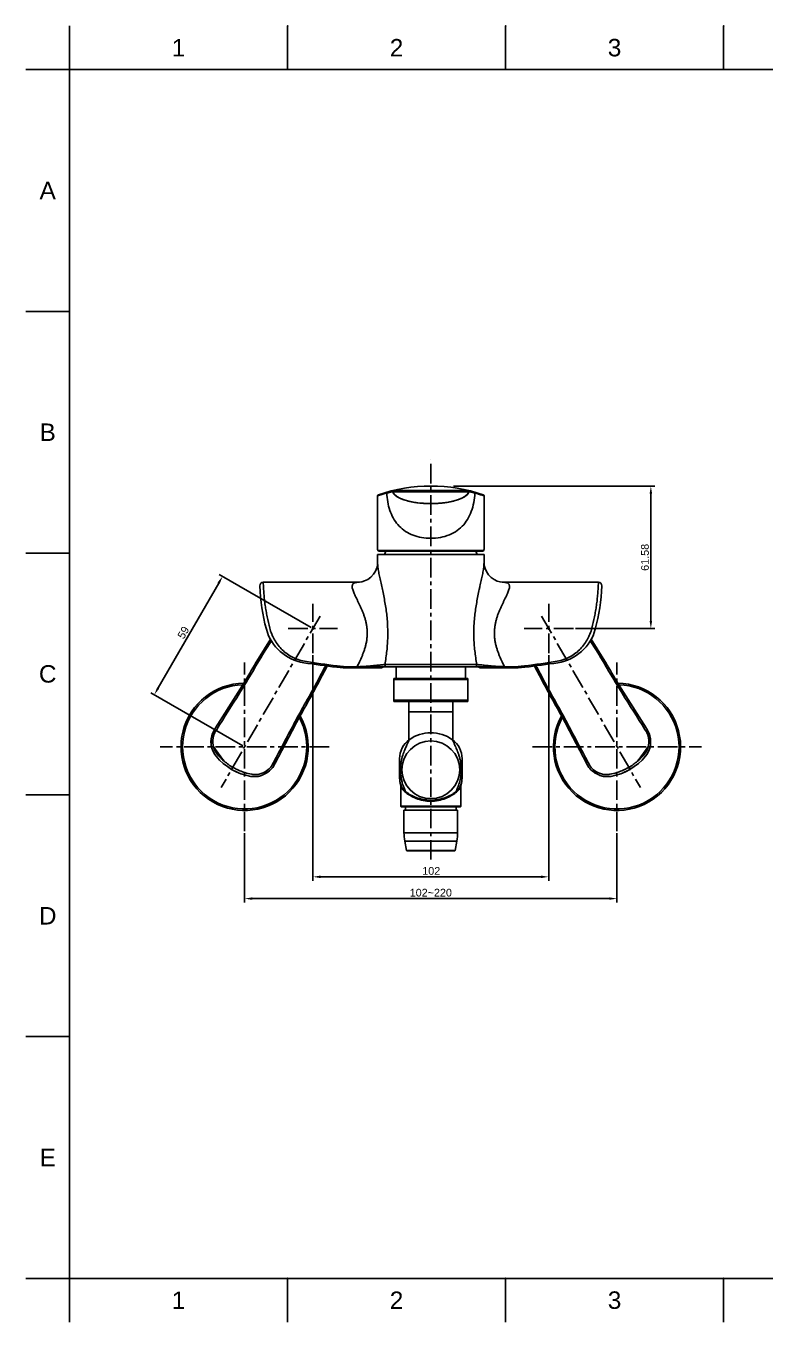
# Model space of a CAD drawing. Header units: millimetres. Extents: x 601 to 1195, y -13 to 407.
# Drawn here: x 601.1 to 840.8, y -13.3 to 406.7 of the extents above; entities that cross this region are included whole.
import ezdxf

# ---------------------------------------------------------------- set-up
doc = ezdxf.new("R2010")
doc.units = ezdxf.units.MM
doc.header["$LTSCALE"] = 0.1
doc.linetypes.add('CENTERX2', pattern=[101.6, 63.5, -12.7, 12.7, -12.7])
for name, color, linetype in [('02___PRT_ALL_AXES', 7, 'Continuous'), ('CENTER', 1, 'CENTERX2'), ('DIM', 3, 'Continuous')]:
    doc.layers.add(name, color=color, linetype=linetype)
doc.styles.get("Standard").update_dxf_attribs({"font": 'arial.ttf'})
doc.dimstyles.new('ISO-25', dxfattribs={"dimtxt": 2.5, "dimasz": 2.5, "dimexe": 1.25, "dimexo": 0.625, "dimtad": 1, "dimlfac": 1.333333, "dimtxsty": 'Standard', "dimcen": 2.5, "dimadec": 0, "dimazin": 0, "dimtfac": 1, "dimtmove": 0, "dimatfit": 3, "dimfxl": 0, "dimarcsym": 0})

# ---------------------------------------------------------------- blocks, each defined once
blk = doc.blocks.new('*D3')
at = {"layer": 'Defpoints', "color": 0}
for p in [(694.13, 211.44), (642.72, 190.04), (672.01, 173.13)]:
    blk.add_point(p, dxfattribs=at)
at = {"layer": 'DIM', "color": 0, "lineweight": -2}
for p, q in [((693.59, 211.75), (663.76, 228.98)), ((663.59, 226.19), (643.97, 192.2)), ((671.47, 173.44), (641.64, 190.66))]:
    blk.add_line(p, q, dxfattribs=at)
at = {"layer": 'DIM', "color": 0}
for points in [[(663.23, 226.4), (663.95, 225.98), (664.84, 228.35)], [(643.61, 192.41), (644.33, 192), (642.72, 190.04)]]:
    blk.add_solid(points, dxfattribs=at)
at = {"layer": 'DIM', "color": 0, "insert": (652.13, 210.15), "char_height": 2.5, "attachment_point": 5, "rotation": 59.9993}
blk.add_mtext('59', dxfattribs=at)
blk = doc.blocks.new('*D4')
at = {"layer": 'Defpoints', "color": 0}
for p in [(694.13, 203.45), (770.64, 203.45), (770.64, 131)]:
    blk.add_point(p, dxfattribs=at)
at = {"layer": 'DIM', "color": 0, "lineweight": -2}
for p, q in [((694.13, 202.82), (694.13, 129.75)), ((770.64, 202.82), (770.64, 129.75)), ((696.63, 131), (768.14, 131))]:
    blk.add_line(p, q, dxfattribs=at)
at = {"layer": 'DIM', "color": 0}
for points in [[(696.63, 131.42), (696.63, 130.59), (694.13, 131)], [(768.14, 131.42), (768.14, 130.59), (770.64, 131)]]:
    blk.add_solid(points, dxfattribs=at)
at = {"layer": 'DIM', "color": 0, "insert": (732.53, 132.9), "char_height": 2.5, "attachment_point": 5}
blk.add_mtext('102', dxfattribs=at)
blk = doc.blocks.new('*D22')
at = {"layer": 'Defpoints', "color": 0}
for p in [(672.01, 145.75), (792.76, 145.75), (792.76, 123.95)]:
    blk.add_point(p, dxfattribs=at)
at = {"layer": 'DIM', "color": 0, "lineweight": -2}
for p, q in [((672.01, 145.13), (672.01, 122.7)), ((792.76, 145.13), (792.76, 122.7)), ((674.51, 123.95), (790.26, 123.95))]:
    blk.add_line(p, q, dxfattribs=at)
at = {"layer": 'DIM', "color": 0}
for points in [[(674.51, 124.37), (674.51, 123.54), (672.01, 123.95)], [(790.26, 124.37), (790.26, 123.54), (792.76, 123.95)]]:
    blk.add_solid(points, dxfattribs=at)
at = {"layer": 'DIM', "color": 0, "insert": (732.39, 125.86), "char_height": 2.5, "attachment_point": 5}
blk.add_mtext('102~220', dxfattribs=at)
blk = doc.blocks.new('*D23')
at = {"layer": 'Defpoints', "color": 0}
for p in [(739.14, 257.63), (778.64, 211.44), (803.75, 211.44)]:
    blk.add_point(p, dxfattribs=at)
at = {"layer": 'DIM', "color": 0, "lineweight": -2}
for p, q in [((739.77, 257.63), (805, 257.63)), ((803.75, 255.13), (803.75, 213.94)), ((779.26, 211.44), (805, 211.44))]:
    blk.add_line(p, q, dxfattribs=at)
at = {"layer": 'DIM', "color": 0}
for points in [[(803.34, 255.13), (804.17, 255.13), (803.75, 257.63)], [(803.34, 213.94), (804.17, 213.94), (803.75, 211.44)]]:
    blk.add_solid(points, dxfattribs=at)
at = {"layer": 'DIM', "color": 0, "insert": (801.85, 234.53), "char_height": 2.5, "attachment_point": 5, "rotation": 90}
blk.add_mtext('61.58', dxfattribs=at)

msp = doc.modelspace()

# ---------------------------------------------------------------- linework, layer by layer
for p, q in [((615.2102, 392.5863), (615.2102, 406.7277)), ((685.9173, 392.5863), (685.9173, 406.7277)), ((756.6244, 392.5863), (756.6244, 406.7277)), ((827.3314, 392.5863), (827.3314, 406.7277)), ((615.2102, 392.5863), (601.0688, 392.5863)), ((1180.8668, 392.5863), (615.2102, 392.5863)), ((615.2102, 392.5863), (615.2102, 0.8691)), ((615.2102, 314.2429), (601.0688, 314.2429)), ((615.2102, 235.8994), (601.0688, 235.8994)), ((715.1393, 235.4477), (749.6393, 235.4477)), ((615.2102, 157.556), (601.0688, 157.556)), ((615.2102, 79.2126), (601.0688, 79.2126)), ((615.2102, 0.8691), (601.0688, 0.8691)), ((615.2102, 0.8691), (1180.8668, 0.8691)), ((615.2102, 0.8691), (615.2102, -13.2723)), ((685.9173, 0.8691), (685.9173, -13.2723)), ((756.6244, 0.8691), (756.6244, -13.2723)), ((827.3314, 0.8691), (827.3314, -13.2723))]:
    msp.add_line(p, q)
at = {"color": 7, "linetype": 'Continuous'}
for p, q in [((744.4361, 256.2283), (720.3425, 256.2283)), ((715.4718, 254.561), (715.1393, 254.4512)), ((715.1393, 237.0998), (715.1393, 254.4512)), ((744.7123, 255.7652), (720.0663, 255.7652)), ((749.6393, 254.4512), (749.0714, 254.6372)), ((749.6393, 254.4512), (749.6393, 237.0991)), ((715.1393, 235.4477), (715.1393, 232.6914)), ((715.3301, 236.6522), (715.6156, 236.5727)), ((715.4686, 236.7227), (749.31, 236.7227)), ((715.6158, 236.5727), (749.1628, 236.5727)), ((717.8051, 236.5727), (717.3938, 235.4599)), ((746.9735, 236.5727), (747.3848, 235.4599)), ((749.163, 236.5727), (749.4469, 236.6511)), ((749.4469, 236.6511), (749.5995, 236.8505)), ((749.6393, 235.4477), (749.6393, 232.6878)), ((676.9178, 225.2869), (676.9174, 225.3037)), ((678.0422, 226.4477), (708.8269, 226.4477)), ((786.7364, 226.4477), (755.9517, 226.4477)), ((787.8608, 225.2869), (787.8612, 225.3037)), ((678.4524, 204.915), (680.3805, 207.9625)), ((680.6847, 207.4445), (678.9188, 204.6457)), ((784.0939, 207.4445), (785.8598, 204.6457)), ((786.3262, 204.915), (784.3981, 207.9625)), ((687.4243, 199.8202), (687.3871, 199.7558)), ((695.8562, 194.8676), (697.9951, 198.9334)), ((698.7965, 199.3139), (696.3225, 194.5976)), ((698.2853, 199.3787), (698.214, 199.2702)), ((708.4818, 199.0819), (706.1481, 199.0819)), ((706.15, 199.0819), (708.4837, 199.0819)), ((706.15, 198.6977), (716.1394, 198.6977)), ((710.8799, 199.0727), (753.8987, 199.0727)), ((717.4834, 199.8227), (747.2952, 199.8227)), ((721.1393, 195.3227), (721.1393, 199.0727)), ((743.6393, 195.3227), (743.6393, 199.0727)), ((748.6392, 198.6977), (758.6286, 198.6977)), ((758.6286, 199.0819), (756.2949, 199.0819)), ((758.6286, 199.0819), (756.2949, 199.0819)), ((756.2968, 199.0819), (758.6305, 199.0819)), ((765.9821, 199.3139), (768.4561, 194.5976)), ((766.4933, 199.3787), (766.5646, 199.2702)), ((768.9224, 194.8676), (766.7835, 198.9334)), ((777.3543, 199.8202), (777.3915, 199.7558)), ((720.3893, 195.3227), (720.3893, 187.8227)), ((744.3893, 195.3227), (720.3893, 195.3227)), ((744.3893, 194.9477), (720.3893, 194.9477)), ((744.3893, 187.8227), (744.3893, 195.3227)), ((662.5727, 179.2479), (669.8865, 190.8079)), ((802.2059, 179.2479), (794.8921, 190.8079)), ((744.3893, 188.1977), (720.3893, 188.1977)), ((744.3893, 187.8227), (720.3893, 187.8227)), ((725.2643, 187.8227), (725.2643, 175.3399)), ((739.5143, 187.8227), (739.5143, 175.3399)), ((739.5143, 184.4477), (725.2643, 184.4477)), ((661.6832, 177.6801), (661.6841, 177.6824)), ((661.6841, 177.6824), (662.0907, 178.4708)), ((662.4909, 177.974), (662.9671, 178.749)), ((681.9317, 167.8185), (687.442, 178.3221)), ((687.442, 178.3221), (688.3905, 180.1303)), ((777.3366, 178.3221), (776.3881, 180.1303)), ((782.8469, 167.8185), (777.3366, 178.3221)), ((802.2877, 177.974), (801.8115, 178.749)), ((803.0945, 177.6824), (802.6879, 178.4708)), ((803.0954, 177.6801), (803.0945, 177.6824)), ((725.3893, 175.4444), (725.3833, 175.4309)), ((661.5527, 172.1026), (661.5515, 172.1101)), ((661.5529, 172.1023), (661.5527, 172.1026)), ((661.7761, 171.5634), (661.7758, 171.5642)), ((662.7209, 170.0694), (662.7221, 170.0678)), ((680.9715, 167.3042), (681.4046, 168.1041)), ((722.2643, 163.0727), (722.2643, 169.3527)), ((742.5143, 163.0727), (742.5143, 169.3528)), ((783.8071, 167.3042), (783.374, 168.1041)), ((802.0577, 170.0694), (802.0565, 170.0678)), ((803.0025, 171.5634), (803.0028, 171.5642)), ((803.2257, 172.1023), (803.2259, 172.1026)), ((803.2259, 172.1026), (803.2271, 172.1101)), ((669.6328, 164.8846), (667.7912, 165.8202)), ((667.7936, 165.819), (668.1804, 166.489)), ((669.9925, 164.7505), (669.6328, 164.8846)), ((681.1218, 166.4589), (681.1201, 166.4567)), ((681.6019, 167.206), (681.1218, 166.4589)), ((783.1767, 167.206), (783.6568, 166.4589)), ((783.6568, 166.4589), (783.6585, 166.4567)), ((794.7861, 164.7505), (795.1458, 164.8846)), ((795.1458, 164.8846), (796.9874, 165.8202)), ((796.985, 165.819), (796.5982, 166.489)), ((674.0088, 163.5514), (674.0108, 163.5511)), ((675.778, 163.48), (675.7772, 163.4799)), ((676.3619, 163.5571), (676.3616, 163.557)), ((676.3674, 163.5595), (676.3619, 163.5571)), ((742.1393, 160.6715), (742.1425, 160.7202)), ((742.1425, 160.7202), (742.1571, 160.7858)), ((788.4112, 163.5595), (788.4167, 163.5571)), ((788.4167, 163.5571), (788.417, 163.557)), ((789.0006, 163.48), (789.0014, 163.4799)), ((790.7698, 163.5514), (790.7678, 163.5511)), ((742.1393, 153.8477), (722.6393, 153.8477)), ((741.9891, 153.6977), (722.7895, 153.6977)), ((723.6893, 152.5727), (723.6893, 145.3113)), ((724.1393, 153.6977), (724.1393, 152.5727)), ((740.6393, 153.6977), (740.6393, 152.5727)), ((741.0893, 152.5727), (741.0893, 145.3113)), ((741.0893, 145.3113), (723.6893, 145.3113)), ((740.8434, 142.6064), (723.9352, 142.6064)), ((723.9352, 142.6064), (724.4918, 139.5706)), ((740.2868, 139.5706), (724.4918, 139.5706)), ((740.1393, 139.4477), (724.6393, 139.4477)), ((740.8434, 142.6064), (740.2868, 139.5706))]:
    msp.add_line(p, q, dxfattribs=at)
for points in [[(715.1393, 237.0991), (715.1779, 236.8538), (715.3301, 236.6522)], [(715.1395, 232.701), (715.1376, 232.5801), (715.0775, 231.9655), (714.8644, 231.082), (714.4335, 230.0579), (713.7814, 229.0446), (712.9329, 228.1336), (711.9519, 227.3998), (710.9297, 226.883), (709.9832, 226.5857), (709.2386, 226.4667), (708.8323, 226.4477)], [(755.9438, 226.4477), (755.5508, 226.4657), (754.8291, 226.5781), (753.914, 226.8572), (752.9198, 227.3434), (751.9551, 228.0376), (751.1035, 228.9109), (750.4296, 229.9017), (749.9652, 230.9305), (749.7191, 231.8589), (749.6426, 232.5364), (749.6393, 232.6931)], [(676.9244, 225.068), (676.919, 225.2418), (676.9179, 225.2847)], [(787.8542, 225.068), (787.8596, 225.2418), (787.8607, 225.2847)], [(661.1708, 173.6639), (661.0972, 174.9612), (661.2301, 176.1991), (661.5351, 177.3042), (661.6832, 177.6801)], [(662.0905, 178.4704), (662.2491, 178.7295), (662.4561, 179.0625), (662.5728, 179.2479)], [(802.6881, 178.4704), (802.5295, 178.7295), (802.3225, 179.0625), (802.2058, 179.2479)], [(803.6078, 173.6639), (803.6814, 174.9612), (803.5485, 176.1991), (803.2435, 177.3042), (803.0954, 177.6801)], [(661.5527, 172.1026), (661.4024, 172.558), (661.2565, 173.1453), (661.1708, 173.6639)], [(803.2259, 172.1026), (803.3762, 172.558), (803.5221, 173.1453), (803.6078, 173.6639)], [(661.7758, 171.5642), (661.688, 171.7616), (661.5529, 172.1023)], [(662.7209, 170.0694), (662.3264, 170.5904), (661.8804, 171.348), (661.7761, 171.5634)], [(802.0577, 170.0694), (802.4522, 170.5904), (802.8982, 171.348), (803.0025, 171.5634)], [(803.0028, 171.5642), (803.0906, 171.7616), (803.2257, 172.1023)], [(677.8986, 164.0057), (677.4254, 163.8271), (676.828, 163.6541), (676.3619, 163.557)], [(681.1201, 166.4567), (680.8699, 166.1421), (680.0448, 165.3075), (679.0004, 164.5553), (677.8985, 164.0057)], [(681.9317, 167.8185), (681.7467, 167.4726), (681.6017, 167.2056)], [(782.8469, 167.8185), (783.0319, 167.4726), (783.1769, 167.2056)], [(783.6585, 166.4567), (783.9087, 166.1421), (784.7338, 165.3075), (785.7782, 164.5553), (786.8801, 164.0057)], [(786.88, 164.0057), (787.3532, 163.8271), (787.9506, 163.6541), (788.4167, 163.557)], [(675.7772, 163.4799), (675.5376, 163.4624), (674.6589, 163.47), (674.0108, 163.5511)], [(676.3616, 163.557), (675.9954, 163.503), (675.778, 163.48)], [(722.6214, 160.7858), (722.6362, 160.7199), (722.6393, 160.6715)], [(788.417, 163.557), (788.7832, 163.503), (789.0006, 163.48)], [(789.0014, 163.4799), (789.241, 163.4624), (790.1197, 163.47), (790.7678, 163.5511)]]:
    msp.add_lwpolyline(points, dxfattribs=at)
for centre, radius, start, end in [((732.3893, 204.9831), 52.6422, 71.163992, 108.835982), ((720.4283, 255.8633), 0.375, 103.229001, 195.163873), ((744.3503, 255.8633), 0.375, 344.835977, 76.770975), ((715.5143, 254.4512), 0.375, 108.835982, 180), ((732.3289, 202.9391), 54.3045, 105.184193, 108.084485), ((731.0431, 209.14), 47.9849, 105.3544, 105.641721), ((730.7315, 210.2755), 46.8073, 105.060693, 105.354726), ((721.6215, 256.1894), 1.6116, 195.256875, 199.018887), ((733.8142, 209.4275), 47.6868, 74.356211, 74.777654), ((732.4468, 202.9302), 54.3138, 72.176593, 74.81537), ((749.2643, 254.4512), 0.375, 0, 71.163992), ((732.3897, 288.0843), 36.1353, 268.393327, 268.600455), ((732.3898, 288.0821), 36.1331, 268.600162, 269.992079), ((732.3893, 287.9675), 36.0185, 269.992896, 270.247015), ((732.3886, 288.0843), 36.1353, 270.247345, 271.056408), ((732.3882, 288.1134), 36.1644, 271.056242, 271.357812), ((736.8874, 227.1977), 60, 181.82504, 195.45657), ((727.8912, 227.1977), 60, 344.54343, 358.17496), ((693.5149, 215.2048), 15, 195.456564, 261.152903), ((771.2637, 215.2048), 15, 278.847097, 344.543436), ((867.9555, 85.0208), 224.2455, 147.679421, 149.787969), ((879.1705, 78.3819), 236.7336, 147.767596, 149.764702), ((585.6081, 78.3819), 236.7336, 30.235298, 32.232404), ((596.8231, 85.0208), 224.2455, 30.212031, 32.320579), ((474.9087, 314.0263), 230.6493, 327.708695, 329.758693), ((468.3775, 317.7011), 238.6869, 327.801068, 329.780718), ((732.3874, 464.9477), 267.75, 261.152903, 263.456359), ((732.527, 447.1427), 249.6793, 260.51465, 262.977826), ((738.8759, 172.6312), 48.6111, 146.8566, 147.24323), ((726.2804, 180.7981), 33.5998, 146.648823, 146.774309), ((706.1481, 236.1977), 37.5, 263.456359, 270), ((706.15, 236.1977), 37.5, 263.456359, 270), ((706.1486, 232.9892), 33.9073, 262.97693, 269.999119), ((758.6144, 233.2114), 34.1295, 270.023768, 277.000183), ((758.6286, 236.1977), 37.5, 270, 276.543641), ((758.6286, 236.1977), 37.5, 270, 276.543641), ((758.63, 232.9892), 33.9073, 270.000881, 277.02307), ((758.6305, 236.1977), 37.5, 270, 276.543641), ((732.2516, 447.1427), 249.6793, 277.022174, 279.48535), ((732.3912, 464.9477), 267.75, 276.543641, 278.847097), ((738.4982, 180.7981), 33.5998, 33.225691, 33.351177), ((725.9027, 172.6312), 48.6111, 32.75677, 33.1434), ((996.4011, 317.7011), 238.6869, 210.219282, 212.198932), ((989.8699, 314.0263), 230.6493, 210.241307, 212.291305), ((672.0124, 173.1261), 20.625, 90.855142, 29.144897), ((672.0124, 173.1261), 20.1294, 91.747467, 28.252598), ((486.3808, 305.1591), 236.7354, 330.2353, 332.232612), ((497.7394, 298.7652), 224.2455, 330.212032, 332.320578), ((967.0392, 298.7652), 224.2455, 207.679422, 209.787968), ((978.3978, 305.1591), 236.7354, 207.767388, 209.7647), ((792.7662, 173.1261), 20.625, 150.855103, 89.144858), ((792.7662, 173.1261), 20.1294, 151.747402, 88.252533), ((4050.7384, -1940.1534), 3995.8406, 147.776623, 147.9758276), ((-2585.9598, -1940.1534), 3995.8406, 32.0241724, 32.223377), ((899.0396, 69.0582), 238.692, 150.219278, 152.194075), ((892.5874, 72.8794), 230.6493, 150.241307, 152.291305), ((572.1912, 72.8794), 230.6493, 27.708695, 29.758693), ((565.739, 69.0582), 238.692, 27.805925, 29.780722), ((-2744.6858, 1987.9853), 3879.4411, 332.0235164, 332.2289941), ((4209.4644, 1987.9853), 3879.4411, 207.7710059, 207.9764836), ((668.5746, 174.8339), 6.888, 188.759511, 194.24098), ((729.7643, 169.3527), 7.5, 125.685322, 180), ((735.0143, 169.3527), 7.5, 0, 54.314666), ((796.204, 174.8339), 6.888, 345.75902, 351.240489), ((667.9741, 174.4299), 6.8287, 199.858708, 204.812752), ((677.3561, 182.3817), 19.125, 220.079287, 259.920266), ((787.4225, 182.3817), 19.125, 280.079734, 319.920713), ((796.8045, 174.4299), 6.8287, 335.187248, 340.141292), ((675.1605, 170.2819), 6.8299, 275.187511, 280.178357), ((729.7643, 163.0727), 7.5, 180, 205.804453), ((729.3868, 163.0739), 7.1225, 180.009516, 198.677437), ((729.4547, 163.0957), 7.1938, 198.669084, 207.029899), ((730.2915, 163.0235), 8.0051, 203.799132, 204.965726), ((729.5002, 163.1185), 7.2447, 207.026397, 211.407909), ((735.2784, 163.1184), 7.2447, 328.592724, 332.973823), ((735.3238, 163.0958), 7.194, 332.970322, 341.327619), ((734.4727, 163.0298), 8.0208, 335.036831, 336.213589), ((735.0143, 163.0727), 7.5, 334.195513, 0), ((734.4325, 163.0471), 8.0647, 336.216295, 342.02609), ((735.3918, 163.0739), 7.1225, 341.319261, 359.990458), ((789.6181, 170.2819), 6.8299, 259.821643, 264.812489), ((722.7893, 153.8477), 0.15, 180, 270), ((741.9893, 153.8477), 0.15, 270, 0), ((738.6893, 145.3113), 15, 180, 190.388858), ((726.0893, 145.3113), 15, 349.611142, 0), ((724.6393, 139.5977), 0.15, 190.388858, 270), ((740.1393, 139.5977), 0.15, 270, 349.611142)]:
    msp.add_arc(centre, radius, start, end, dxfattribs=at)
msp.add_ellipse((732.3893, 256.1501), major_axis=(12.375, 0), ratio=0.33947594, start_param=3.23333813, end_param=6.19143831, dxfattribs=at)
for points, knots in [([(718.1053, 255.3478), (718.0985, 255.4262), (718.1228, 255.5832), (718.2487, 255.6906), (718.3156, 255.7091)], [0, 0, 0, 0, 0.53131522, 1, 1, 1, 1]), ([(718.1053, 255.3478), (718.1779, 253.4511), (718.8027, 249.785), (720.9937, 245.6711), (723.6145, 243.2325), (726.0019, 241.8735), (728.7035, 241.0102), (730.6143, 240.7625), (731.5866, 240.7177)], [0, 0, 0, 0, 0.25780267, 0.49778588, 0.6170622, 0.73980672, 0.8677935, 1, 1, 1, 1]), ([(720.0663, 255.7652), (720.0627, 255.7784), (720.0449, 255.8104), (719.9711, 255.8144), (719.869, 255.7968), (719.7109, 255.764), (719.5011, 255.7145), (719.1132, 255.6191), (718.797, 255.5364), (718.569, 255.4751)], [0, 0, 0, 0, 0.02643831, 0.06259458, 0.12915246, 0.23160895, 0.37052167, 0.5454604, 1, 1, 1, 1]), ([(720.0667, 255.7653), (720.181, 255.3456), (720.8729, 254.3917), (723.411, 253.1022), (727.529, 252.1681), (730.7666, 251.9492), (732.3848, 251.949)], [0, 0, 0, 0, 0.20353502, 0.46910517, 0.73467533, 1, 1, 1, 1]), ([(731.5866, 240.7177), (732.6324, 240.6695), (734.7135, 240.7592), (737.703, 241.4476), (740.3987, 242.6993), (742.6483, 244.5098), (744.3756, 246.7845), (745.6145, 249.4042), (746.4059, 252.2909), (746.6336, 254.3143), (746.6733, 255.3478)], [0, 0, 0, 0, 0.13238616, 0.26172797, 0.38562837, 0.50494718, 0.62310786, 0.74369276, 0.86921754, 1, 1, 1, 1]), ([(732.5445, 251.9494), (734.1123, 251.9561), (737.2922, 252.1777), (741.3675, 253.1022), (743.9056, 254.3917), (744.5975, 255.3456), (744.7119, 255.7653)], [0, 0, 0, 0, 0.25922037, 0.52699712, 0.79477387, 1, 1, 1, 1]), ([(733.2451, 251.9592), (734.5761, 251.9907), (737.4903, 252.2227), (741.3675, 253.1022), (743.9041, 254.3909), (744.5963, 255.3439), (744.7111, 255.7626)], [0, 0, 0, 0, 0.229545, 0.50821285, 0.7868807, 1, 1, 1, 1]), ([(746.3351, 255.4411), (746.0887, 255.5082), (745.7466, 255.5985), (745.3265, 255.7027), (745.0987, 255.7569), (744.9265, 255.7938), (744.8159, 255.8132), (744.7359, 255.8126), (744.716, 255.7789), (744.7122, 255.7652)], [0, 0, 0, 0, 0.45387611, 0.62902588, 0.76839891, 0.87147653, 0.93861948, 0.97465252, 1, 1, 1, 1]), ([(746.6733, 255.3478), (746.6801, 255.4262), (746.6558, 255.5832), (746.5299, 255.6906), (746.463, 255.7091)], [0, 0, 0, 0, 0.53131477, 1, 1, 1, 1]), ([(715.1393, 237.0998), (715.1393, 237.0015), (715.1686, 236.7853), (715.3803, 236.7227), (715.4686, 236.7227)], [0, 0, 0, 0, 0.52679154, 1, 1, 1, 1]), ([(749.31, 236.7227), (749.31, 236.6845), (749.2793, 236.6054), (749.2005, 236.5727), (749.1628, 236.5727)], [0, 0, 0, 0, 0.50340832, 1, 1, 1, 1]), ([(749.31, 236.7227), (749.3249, 236.7227), (749.379, 236.7247), (749.4333, 236.736), (749.4693, 236.7519)], [0, 0, 0, 0, 0.27521718, 1, 1, 1, 1]), ([(749.4693, 236.7519), (749.5188, 236.7736), (749.5781, 236.8286), (749.6069, 236.8969), (749.6133, 236.9157)], [0, 0, 0, 0, 0.73117206, 1, 1, 1, 1]), ([(749.6133, 236.9157), (749.6178, 236.9289), (749.6345, 236.9889), (749.6393, 237.0516), (749.6393, 237.0998)], [0, 0, 0, 0, 0.22476936, 1, 1, 1, 1]), ([(715.1393, 232.6954), (715.1396, 232.2429), (715.2291, 231.2578), (715.4898, 229.6975), (715.8478, 227.9609), (716.2512, 226.0898), (716.6893, 224.1188), (717.2741, 221.3472), (717.9108, 217.743), (718.3988, 213.2891), (718.4914, 208.7526), (718.1864, 204.2448), (717.7336, 201.283), (717.4834, 199.8227)], [0, 0, 0, 0, 0.04087678, 0.08907515, 0.14288913, 0.20100991, 0.26197916, 0.32526746, 0.45687553, 0.59242328, 0.72956525, 0.86617427, 1, 1, 1, 1]), ([(749.6393, 232.6936), (749.6389, 232.2409), (749.5492, 231.2556), (749.2884, 229.6952), (748.9306, 227.9586), (748.5985, 226.4209), (748.3154, 225.1334), (748.0193, 223.7901), (747.5049, 221.3453), (746.8672, 217.7416), (746.3798, 213.288), (746.2871, 208.752), (746.5923, 204.2445), (747.0458, 201.283), (747.2952, 199.8227)], [0, 0, 0, 0, 0.04088938, 0.08909959, 0.14291294, 0.20102727, 0.23121247, 0.26199687, 0.32528793, 0.45688674, 0.5924316, 0.72957008, 0.86617274, 1, 1, 1, 1]), ([(676.9174, 225.3037), (676.9126, 225.5947), (677.1489, 226.2039), (677.7535, 226.4471), (678.0423, 226.4476)], [0, 0, 0, 0, 0.50188513, 1, 1, 1, 1]), ([(678.0422, 226.4476), (678.0456, 226.135), (678.075, 225.5103), (678.1378, 224.2615), (678.2501, 222.7023), (678.431, 220.8352), (678.6634, 218.9737), (678.9601, 217.1214), (679.4094, 214.6612), (679.8276, 212.8314), (680.1417, 211.6212)], [0, 0, 0, 0, 0.06250121, 0.12500317, 0.25000538, 0.37500728, 0.50000888, 0.62501165, 0.75001519, 1, 1, 1, 1]), ([(708.8269, 226.4477), (708.6339, 226.4477), (708.277, 226.4331), (707.7871, 226.3406), (707.3883, 226.1698), (707.0906, 225.9042), (706.9153, 225.5441), (706.8731, 225.111), (706.9145, 224.6131), (707.0657, 224.053), (707.2875, 223.4333), (707.5634, 222.7545), (707.8862, 222.023), (708.2601, 221.2492), (708.6684, 220.4345), (709.0857, 219.5742), (709.5112, 218.6751), (709.93, 217.7352), (710.3411, 216.7592), (710.7284, 215.7448), (711.0606, 214.6869), (711.2973, 213.7805), (711.4607, 213.0401), (711.5633, 212.4749), (711.6466, 211.9037), (711.7318, 211.1346), (711.7727, 210.1645), (711.7361, 209.0015), (711.6448, 207.8452), (711.4399, 206.7132), (711.1715, 205.6106), (710.8519, 204.5405), (710.4872, 203.5082), (709.9614, 202.204), (709.5257, 201.2585), (709.2356, 200.6393)], [0, 0, 0, 0, 0.0203184, 0.037521, 0.05225033, 0.06545047, 0.07863196, 0.09338551, 0.11072581, 0.13103781, 0.15424547, 0.18003936, 0.20816919, 0.23843014, 0.27052469, 0.30413981, 0.33910861, 0.37526665, 0.41248656, 0.45062397, 0.48955567, 0.52918895, 0.54923004, 0.56939386, 0.58966147, 0.6100086, 0.65085728, 0.69176232, 0.73249705, 0.77286938, 0.81274093, 0.85196193, 0.89041715, 0.92799184, 1, 1, 1, 1]), ([(755.9517, 226.4477), (756.1447, 226.4477), (756.5016, 226.4329), (756.9916, 226.3411), (757.333, 226.1931), (757.5465, 226.0324), (757.7151, 225.8449), (757.8363, 225.6126), (757.8782, 225.3491), (757.8912, 225.1302), (757.8866, 224.8923), (757.8443, 224.5365), (757.713, 224.0532), (757.4918, 223.4333), (757.2148, 222.7551), (756.8926, 222.0234), (756.5191, 221.2495), (756.1099, 220.4352), (755.6934, 219.5746), (755.2681, 218.6755), (754.8482, 217.7362), (754.4381, 216.7598), (754.0502, 215.7457), (753.7192, 214.6875), (753.4309, 213.5968), (753.2438, 212.664), (753.1321, 211.9047), (753.0664, 211.3288), (753.028, 210.7486), (753.019, 210.1662), (753.029, 209.5834), (753.0565, 208.8087), (753.1334, 207.8463), (753.3374, 206.7145), (753.608, 205.6124), (753.9264, 204.5421), (754.2905, 203.5096), (754.8167, 202.2056), (755.2521, 201.26), (755.5424, 200.6409)], [0, 0, 0, 0, 0.02031624, 0.03751984, 0.05224222, 0.05899523, 0.06549892, 0.07870907, 0.08579397, 0.0934669, 0.1017895, 0.11081473, 0.131124, 0.15432695, 0.18012284, 0.20824658, 0.23850279, 0.27059624, 0.30420539, 0.33916982, 0.37532637, 0.4125409, 0.4506747, 0.48960162, 0.529231, 0.56942845, 0.58969269, 0.61004239, 0.63044518, 0.65089116, 0.67136074, 0.69180928, 0.7325226, 0.77288935, 0.81275685, 0.85197287, 0.89042426, 0.92799619, 1, 1, 1, 1]), ([(786.7364, 226.4476), (786.733, 226.135), (786.7036, 225.5103), (786.6408, 224.2615), (786.5285, 222.7023), (786.3476, 220.8352), (786.1152, 218.9737), (785.8185, 217.1214), (785.3692, 214.6612), (784.951, 212.8314), (784.6369, 211.6212)], [0, 0, 0, 0, 0.06250121, 0.12500317, 0.25000538, 0.37500728, 0.50000888, 0.62501165, 0.75001519, 1, 1, 1, 1]), ([(787.8612, 225.3037), (787.866, 225.5947), (787.6297, 226.2039), (787.0251, 226.4471), (786.7363, 226.4476)], [0, 0, 0, 0, 0.50188513, 1, 1, 1, 1]), ([(691.3809, 200.8771), (690.7024, 200.9963), (689.3654, 201.3175), (687.4758, 202.1198), (685.7437, 203.1928), (684.1798, 204.4986), (682.8084, 206.0245), (681.8589, 207.4606), (681.2041, 208.6797), (680.6232, 209.9451), (680.315, 210.9474), (680.1417, 211.6212)], [0, 0, 0, 0, 0.12573449, 0.24988136, 0.37304421, 0.49631089, 0.62052078, 0.74614182, 0.80946479, 0.87301287, 1, 1, 1, 1]), ([(773.3977, 200.8771), (774.0762, 200.9963), (775.4132, 201.3175), (777.3028, 202.1198), (779.0349, 203.1928), (780.5988, 204.4986), (781.9702, 206.0245), (782.9197, 207.4606), (783.5745, 208.6797), (784.1554, 209.9451), (784.4636, 210.9474), (784.6369, 211.6212)], [0, 0, 0, 0, 0.12573449, 0.24988136, 0.37304421, 0.49631089, 0.62052078, 0.74614182, 0.80946479, 0.87301287, 1, 1, 1, 1]), ([(708.4818, 199.0819), (708.5467, 199.2078), (708.8104, 199.7282), (709.0608, 200.2552), (709.2459, 200.6562)], [0, 0, 0, 0, 0.24282206, 1, 1, 1, 1]), ([(709.2356, 200.6393), (709.1727, 200.5051), (708.9272, 199.9835), (708.6764, 199.4644), (708.4837, 199.0819)], [0, 0, 0, 0, 0.25711623, 1, 1, 1, 1]), ([(709.2356, 200.6393), (709.1727, 200.5051), (708.9272, 199.9835), (708.6764, 199.4644), (708.4837, 199.0819)], [0, 0, 0, 0, 0.25711623, 1, 1, 1, 1]), ([(710.8839, 199.2071), (710.689, 199.1944), (709.8894, 199.1448), (709.0892, 199.1044), (708.4837, 199.0818)], [0, 0, 0, 0, 0.24373803, 1, 1, 1, 1]), ([(710.6122, 198.6977), (710.6684, 198.6977), (710.7531, 198.7847), (710.8254, 198.92), (710.8624, 199.0178), (710.8799, 199.0727)], [0, 0, 0, 0, 0.35334943, 0.63736547, 1, 1, 1, 1]), ([(717.4835, 199.8227), (717.0591, 199.7732), (716.1148, 199.6714), (714.5748, 199.5173), (712.8006, 199.3469), (711.5444, 199.2502), (710.8839, 199.2071)], [0, 0, 0, 0, 0.19334036, 0.42983698, 0.70044751, 1, 1, 1, 1]), ([(716.9862, 199.0727), (716.8722, 198.953), (716.606, 198.7671), (716.2891, 198.6977), (716.1394, 198.6977)], [0, 0, 0, 0, 0.52475667, 1, 1, 1, 1]), ([(717.4834, 199.8227), (717.4834, 199.6872), (717.5251, 199.4186), (717.6507, 199.1766), (717.731, 199.0727)], [0, 0, 0, 0, 0.50786701, 1, 1, 1, 1]), ([(747.2952, 199.8227), (747.2952, 199.6872), (747.2535, 199.4186), (747.1279, 199.1766), (747.0476, 199.0727)], [0, 0, 0, 0, 0.50786708, 1, 1, 1, 1]), ([(747.2952, 199.8227), (747.4933, 199.7941), (747.9179, 199.7462), (748.5927, 199.6818), (749.3384, 199.6053), (750.453, 199.492), (751.9778, 199.3481), (753.2338, 199.2497), (753.8942, 199.2063)], [0, 0, 0, 0, 0.09059397, 0.19334224, 0.30684062, 0.42983856, 0.70045012, 1, 1, 1, 1]), ([(748.6392, 198.6977), (748.4895, 198.6977), (748.1726, 198.7671), (747.9064, 198.953), (747.7924, 199.0727)], [0, 0, 0, 0, 0.47524339, 1, 1, 1, 1]), ([(753.8942, 199.2063), (754.288, 199.1805), (755.088, 199.1351), (755.8886, 199.1007), (756.2949, 199.0818)], [0, 0, 0, 0, 0.4924924, 1, 1, 1, 1]), ([(753.8947, 199.2071), (754.0896, 199.1944), (754.8892, 199.1448), (755.6894, 199.1044), (756.2949, 199.0818)], [0, 0, 0, 0, 0.24373803, 1, 1, 1, 1]), ([(753.8987, 199.0727), (753.9162, 199.0178), (753.9532, 198.92), (754.0255, 198.7847), (754.1102, 198.6977), (754.1664, 198.6977)], [0, 0, 0, 0, 0.36263739, 0.64665487, 1, 1, 1, 1]), ([(754.1664, 198.6977), (754.1102, 198.6977), (754.0255, 198.7847), (753.9532, 198.92), (753.9162, 199.0178), (753.8987, 199.0727)], [0, 0, 0, 0, 0.35334943, 0.63736547, 1, 1, 1, 1]), ([(756.2968, 199.0819), (756.2319, 199.2078), (755.9682, 199.7282), (755.7178, 200.2552), (755.5327, 200.6562)], [0, 0, 0, 0, 0.24282206, 1, 1, 1, 1]), ([(755.5424, 200.6409), (755.6054, 200.5066), (755.8513, 199.9845), (756.1022, 199.4648), (756.2949, 199.0819)], [0, 0, 0, 0, 0.25712921, 1, 1, 1, 1]), ([(755.543, 200.6393), (755.6059, 200.5051), (755.8514, 199.9835), (756.1022, 199.4644), (756.2949, 199.0819)], [0, 0, 0, 0, 0.25711623, 1, 1, 1, 1]), ([(755.543, 200.6393), (755.6059, 200.5051), (755.8514, 199.9835), (756.1022, 199.4644), (756.2949, 199.0819)], [0, 0, 0, 0, 0.25711623, 1, 1, 1, 1]), ([(661.1806, 173.6718), (661.0962, 174.346), (661.0736, 175.7183), (661.4155, 177.0561), (661.6836, 177.6799)], [0, 0, 0, 0, 0.50018054, 1, 1, 1, 1]), ([(661.7669, 173.7849), (661.7086, 174.1426), (661.6571, 174.8692), (661.7397, 175.9558), (662.004, 177.0104), (662.3131, 177.6641), (662.4909, 177.974)], [0, 0, 0, 0, 0.25110097, 0.50220469, 0.75242807, 1, 1, 1, 1]), ([(687.9093, 180.4024), (687.972, 180.3585), (688.0626, 180.2988), (688.1806, 180.233), (688.2519, 180.1967), (688.3089, 180.1689), (688.3479, 180.1511), (688.3696, 180.1402), (688.3815, 180.1355), (688.3855, 180.1316), (688.3908, 180.1311), (688.3905, 180.1303)], [0, 0, 0, 0, 0.41456237, 0.5869817, 0.73221971, 0.84783442, 0.93191868, 0.96159979, 0.98288561, 0.99570828, 1, 1, 1, 1]), ([(776.8693, 180.4024), (776.8066, 180.3585), (776.716, 180.2988), (776.598, 180.233), (776.5267, 180.1967), (776.4697, 180.1689), (776.4307, 180.1511), (776.409, 180.1402), (776.397, 180.1355), (776.3931, 180.1316), (776.3878, 180.1311), (776.3881, 180.1303)], [0, 0, 0, 0, 0.41456237, 0.5869817, 0.73221971, 0.84783442, 0.93191868, 0.96159979, 0.98288561, 0.99570828, 1, 1, 1, 1]), ([(803.0117, 173.7849), (803.07, 174.1426), (803.1215, 174.8692), (803.0389, 175.9558), (802.7746, 177.0104), (802.4655, 177.6641), (802.2877, 177.974)], [0, 0, 0, 0, 0.25110097, 0.50220469, 0.75242807, 1, 1, 1, 1]), ([(803.598, 173.6718), (803.6824, 174.346), (803.705, 175.7183), (803.3631, 177.0561), (803.095, 177.6799)], [0, 0, 0, 0, 0.50018054, 1, 1, 1, 1]), ([(665.3661, 168.4661), (664.7544, 169.194), (663.6265, 170.7755), (662.5134, 172.3649), (661.8982, 173.1394)], [0, 0, 0, 0, 0.4901295, 1, 1, 1, 1]), ([(663.1586, 170.6719), (663.048, 170.8027), (662.6293, 171.3426), (662.3076, 171.9558), (662.1238, 172.4331)], [0, 0, 0, 0, 0.25086588, 1, 1, 1, 1]), ([(725.3833, 175.4309), (725.3059, 175.2554), (725.0086, 174.5916), (724.512, 173.5188), (723.8651, 172.0466), (723.214, 170.3256), (722.7624, 168.5741), (722.5454, 166.9738), (722.5072, 166.1262), (722.5071, 165.6977)], [0, 0, 0, 0, 0.0562249, 0.21311108, 0.34637697, 0.52733688, 0.75178631, 0.87445498, 1, 1, 1, 1]), ([(742.2715, 165.6977), (742.2714, 166.1465), (742.2299, 167.0337), (742.0458, 168.323), (741.7721, 169.5249), (741.4436, 170.6068), (741.1002, 171.5526), (740.7719, 172.3602), (740.4771, 173.0395), (740.2228, 173.6053), (740.0093, 174.0733), (739.8339, 174.4568), (739.6927, 174.7668), (739.5949, 174.9832), (739.5312, 175.1253), (739.4932, 175.2101), (739.4616, 175.2811), (739.436, 175.3388), (739.4163, 175.3834), (739.4033, 175.4123), (739.3961, 175.4293), (739.392, 175.4375), (739.3907, 175.4427), (739.3893, 175.4445)], [0, 0, 0, 0, 0.13129721, 0.25935495, 0.38051748, 0.49152919, 0.58991222, 0.67476, 0.74653859, 0.80653404, 0.85623419, 0.89699516, 0.92992532, 0.95587875, 0.96644348, 0.97548725, 0.98305799, 0.98919958, 0.99394303, 0.99731383, 0.99849057, 0.99932979, 1, 1, 1, 1]), ([(799.4125, 168.4661), (800.0242, 169.194), (801.1521, 170.7755), (802.2652, 172.3649), (802.8804, 173.1394)], [0, 0, 0, 0, 0.4901295, 1, 1, 1, 1]), ([(801.62, 170.6719), (801.7306, 170.8027), (802.1493, 171.3426), (802.471, 171.9558), (802.6548, 172.4331)], [0, 0, 0, 0, 0.25086588, 1, 1, 1, 1]), ([(665.3635, 168.4684), (665.164, 168.637), (664.3838, 169.3245), (663.6631, 170.079), (663.1591, 170.6723)], [0, 0, 0, 0, 0.25124122, 1, 1, 1, 1]), ([(799.4151, 168.4684), (799.6146, 168.637), (800.3948, 169.3245), (801.1155, 170.079), (801.6195, 170.6723)], [0, 0, 0, 0, 0.25124122, 1, 1, 1, 1]), ([(668.1805, 166.489), (668.0558, 166.5434), (667.8216, 166.6846), (667.3665, 166.9814), (667.0249, 167.2054), (666.8057, 167.3662)], [0, 0, 0, 0, 0.25000615, 0.50025321, 1, 1, 1, 1]), ([(674.3141, 164.2321), (673.5482, 164.3719), (672.5345, 164.6188), (671.549, 164.9507), (671.3032, 165.0392)], [0, 0, 0, 0, 0.74875875, 1, 1, 1, 1]), ([(676.3565, 164.2159), (676.1867, 164.1892), (675.5086, 164.1092), (674.8166, 164.1409), (674.3139, 164.2315)], [0, 0, 0, 0, 0.25177615, 1, 1, 1, 1]), ([(680.9715, 167.3042), (680.6234, 166.6795), (679.65, 165.5663), (678.377, 164.8492), (677.7053, 164.582)], [0, 0, 0, 0, 0.49730245, 1, 1, 1, 1]), ([(677.9004, 164.0181), (677.9007, 164.0152), (677.9011, 164.0113), (677.8998, 164.0063), (677.8986, 164.0057)], [0, 0, 0, 0, 0.6746242, 1, 1, 1, 1]), ([(681.1198, 166.457), (680.7135, 165.9131), (679.7259, 164.9484), (678.5264, 164.2821), (677.9004, 164.0181)], [0, 0, 0, 0, 0.49982171, 1, 1, 1, 1]), ([(722.5071, 165.6977), (722.5072, 165.3247), (722.5355, 164.5843), (722.6661, 163.4979), (722.8645, 162.4625), (723.1844, 161.2326), (723.6333, 159.9309), (724.0347, 158.9692), (724.2181, 158.5493)], [0, 0, 0, 0, 0.15113286, 0.2997783, 0.44291731, 0.57791522, 0.8143414, 1, 1, 1, 1]), ([(740.5604, 158.5492), (740.7439, 158.9691), (741.1451, 159.931), (741.7097, 161.5663), (742.0741, 163.1671), (742.2426, 164.5844), (742.2714, 165.3246), (742.2715, 165.6977)], [0, 0, 0, 0, 0.18567444, 0.42214493, 0.70023137, 0.84882636, 1, 1, 1, 1]), ([(783.6588, 166.457), (784.0651, 165.9131), (785.0527, 164.9484), (786.2522, 164.2821), (786.8782, 164.0181)], [0, 0, 0, 0, 0.49982171, 1, 1, 1, 1]), ([(783.8071, 167.3042), (784.1552, 166.6795), (785.1286, 165.5663), (786.4016, 164.8492), (787.0733, 164.582)], [0, 0, 0, 0, 0.49730245, 1, 1, 1, 1]), ([(786.8782, 164.0181), (786.8779, 164.0152), (786.8775, 164.0113), (786.8788, 164.0063), (786.88, 164.0057)], [0, 0, 0, 0, 0.6746242, 1, 1, 1, 1]), ([(788.4221, 164.2159), (788.5919, 164.1892), (789.27, 164.1092), (789.962, 164.1409), (790.4647, 164.2315)], [0, 0, 0, 0, 0.25177615, 1, 1, 1, 1]), ([(790.4645, 164.2321), (791.2304, 164.3719), (792.2441, 164.6188), (793.2296, 164.9507), (793.4754, 165.0392)], [0, 0, 0, 0, 0.74875875, 1, 1, 1, 1]), ([(796.5981, 166.489), (796.7228, 166.5434), (796.957, 166.6846), (797.4121, 166.9814), (797.7537, 167.2054), (797.9729, 167.3662)], [0, 0, 0, 0, 0.25000615, 0.50025321, 1, 1, 1, 1]), ([(722.9671, 159.7931), (722.9426, 159.8486), (722.8963, 159.9569), (722.8329, 160.1148), (722.7775, 160.261), (722.7309, 160.3915), (722.6978, 160.4889), (722.6761, 160.555), (722.6633, 160.5952), (722.6536, 160.625), (722.6456, 160.6524), (722.6426, 160.6589), (722.6392, 160.6732), (722.6393, 160.6715)], [0, 0, 0, 0, 0.19400049, 0.37640327, 0.54423021, 0.69378404, 0.82003357, 0.87263326, 0.91713737, 0.9527407, 0.97878546, 0.99468547, 1, 1, 1, 1]), ([(723.0122, 159.8079), (723.0241, 159.7833), (723.0403, 159.729), (723.0389, 159.6725), (723.0344, 159.6447)], [0, 0, 0, 0, 0.49279056, 1, 1, 1, 1]), ([(723.317, 159.343), (723.2872, 159.3772), (723.1698, 159.5211), (723.0732, 159.6816), (723.0122, 159.8079)], [0, 0, 0, 0, 0.24431843, 1, 1, 1, 1]), ([(723.3426, 159.1566), (723.3123, 159.1925), (723.1932, 159.3442), (723.0959, 159.5125), (723.0344, 159.6447)], [0, 0, 0, 0, 0.24377523, 1, 1, 1, 1]), ([(741.7442, 159.6447), (741.7232, 159.5996), (741.6367, 159.4273), (741.5282, 159.2659), (741.436, 159.1566)], [0, 0, 0, 0, 0.25824475, 1, 1, 1, 1]), ([(741.7664, 159.8079), (741.7456, 159.7649), (741.6598, 159.6003), (741.5523, 159.4467), (741.4616, 159.3431)], [0, 0, 0, 0, 0.25778636, 1, 1, 1, 1]), ([(741.7664, 159.8079), (741.7545, 159.7833), (741.7383, 159.729), (741.7397, 159.6725), (741.7442, 159.6447)], [0, 0, 0, 0, 0.49279045, 1, 1, 1, 1]), ([(742.1393, 160.6715), (742.1391, 160.6689), (742.1365, 160.6636), (742.1339, 160.6537), (742.1277, 160.6346), (742.1178, 160.6023), (742.1087, 160.5745), (742.1035, 160.5585)], [0, 0, 0, 0, 0.06496709, 0.14595089, 0.25867509, 0.57401527, 1, 1, 1, 1]), ([(724.2181, 158.5493), (724.1297, 158.6106), (723.8071, 158.8487), (723.5123, 159.1243), (723.317, 159.343)], [0, 0, 0, 0, 0.268445, 1, 1, 1, 1]), ([(723.317, 159.343), (723.3307, 159.3151), (723.3491, 159.253), (723.3477, 159.1886), (723.3426, 159.1566)], [0, 0, 0, 0, 0.48974865, 1, 1, 1, 1]), ([(724.2537, 158.3067), (724.1644, 158.3724), (723.8366, 158.6286), (723.5392, 158.9234), (723.3426, 159.1566)], [0, 0, 0, 0, 0.26661773, 1, 1, 1, 1]), ([(732.3893, 155.8641), (731.5527, 155.8641), (729.9278, 156.0153), (727.6826, 156.6419), (726.048, 157.3996), (724.9387, 158.0599), (724.4477, 158.3891), (724.2181, 158.5493)], [0, 0, 0, 0, 0.28737873, 0.55675247, 0.79699946, 0.90384378, 1, 1, 1, 1]), ([(724.2181, 158.5493), (724.2397, 158.516), (724.268, 158.4344), (724.2629, 158.3494), (724.2537, 158.3067)], [0, 0, 0, 0, 0.47624492, 1, 1, 1, 1]), ([(732.3893, 155.5015), (731.5577, 155.5015), (729.9388, 155.6592), (727.7031, 156.3127), (726.0769, 157.1031), (724.9724, 157.7933), (724.4828, 158.1384), (724.2537, 158.3067)], [0, 0, 0, 0, 0.28516548, 0.55360547, 0.79467268, 0.9025376, 1, 1, 1, 1]), ([(740.5604, 158.5492), (740.3309, 158.3891), (739.8399, 158.0599), (738.7307, 157.3996), (737.0961, 156.6419), (734.8509, 156.0153), (733.226, 155.8641), (732.3893, 155.8641)], [0, 0, 0, 0, 0.09614633, 0.20298303, 0.44322097, 0.71258427, 1, 1, 1, 1]), ([(740.5248, 158.3066), (740.2958, 158.1384), (739.8062, 157.7933), (738.7018, 157.1031), (737.0757, 156.3127), (734.84, 155.6592), (733.221, 155.5015), (732.3893, 155.5015)], [0, 0, 0, 0, 0.09745201, 0.20530942, 0.44636785, 0.71479775, 1, 1, 1, 1]), ([(740.5604, 158.5492), (740.5388, 158.516), (740.5105, 158.4344), (740.5156, 158.3493), (740.5248, 158.3066)], [0, 0, 0, 0, 0.47624212, 1, 1, 1, 1]), ([(741.436, 159.1566), (741.3735, 159.0824), (741.0966, 158.772), (740.7818, 158.4954), (740.5248, 158.3066)], [0, 0, 0, 0, 0.23328226, 1, 1, 1, 1]), ([(741.4616, 159.3431), (741.3998, 159.2738), (741.1245, 158.9824), (740.8135, 158.7247), (740.5604, 158.5492)], [0, 0, 0, 0, 0.23152315, 1, 1, 1, 1]), ([(741.4616, 159.3431), (741.4479, 159.3151), (741.4295, 159.2531), (741.4309, 159.1886), (741.436, 159.1566)], [0, 0, 0, 0, 0.48974892, 1, 1, 1, 1])]:
    msp.add_open_spline(points, degree=3, knots=knots, dxfattribs=at)
for points in [[(720.0979, 255.6642), (720.1417, 255.537), (720.2025, 255.4106), (720.2801, 255.2853)], [(715.4686, 236.7227), (715.4686, 236.6731), (715.499, 236.6184), (715.5416, 236.5931)], [(715.5416, 236.5931), (715.5637, 236.5801), (715.5901, 236.5727), (715.6158, 236.5727)], [(676.9315, 224.8984), (676.9315, 224.8835), (676.9315, 224.8685), (676.9329, 224.8537)], [(787.8471, 224.8984), (787.8471, 224.8835), (787.8471, 224.8685), (787.8457, 224.8537)], [(661.5514, 172.1101), (661.37, 172.6134), (661.248, 173.141), (661.1806, 173.6718)], [(662.1238, 172.4331), (662.0354, 172.6634), (661.9593, 172.899), (661.8985, 173.1381)], [(802.6548, 172.4331), (802.7432, 172.6634), (802.8193, 172.899), (802.8801, 173.1381)], [(803.2272, 172.1101), (803.4086, 172.6134), (803.5306, 173.141), (803.598, 173.6718)], [(666.8057, 167.3662), (666.3085, 167.7091), (665.8296, 168.079), (665.3661, 168.4661)], [(797.9729, 167.3662), (798.4701, 167.7091), (798.949, 168.079), (799.4125, 168.4661)], [(668.1804, 166.489), (668.6384, 166.1961), (669.1326, 165.9618), (669.6276, 165.737)], [(671.2998, 165.0403), (670.7329, 165.2481), (670.173, 165.4779), (669.6276, 165.737)], [(677.0797, 164.3732), (676.8422, 164.3064), (676.6002, 164.2544), (676.3565, 164.2158)], [(677.9004, 164.0181), (677.4086, 163.8118), (676.8924, 163.654), (676.3674, 163.5594)], [(677.7053, 164.582), (677.5012, 164.5017), (677.293, 164.4301), (677.081, 164.3736)], [(786.8782, 164.0181), (787.37, 163.8118), (787.8862, 163.654), (788.4112, 163.5594)], [(787.0733, 164.582), (787.2774, 164.5017), (787.4856, 164.4301), (787.6976, 164.3736)], [(787.6989, 164.3732), (787.9364, 164.3064), (788.1784, 164.2544), (788.4221, 164.2158)], [(793.4788, 165.0403), (794.0457, 165.2481), (794.6056, 165.4779), (795.151, 165.737)], [(796.5982, 166.489), (796.1402, 166.1961), (795.646, 165.9618), (795.151, 165.737)]]:
    msp.add_open_spline(points, degree=3, dxfattribs=at)
for p in [(685.9173, 406.7277), (756.6244, 406.7277), (827.3314, 406.7277), (685.9173, 0.8691), (756.6244, 0.8691), (827.3314, 0.8691)]:
    msp.add_point(p)
at = {"layer": '02___PRT_ALL_AXES', "color": 7, "linetype": 'Continuous'}
for p, q in [((722.6393, 153.8477), (722.6393, 160.6649)), ((742.1393, 153.8477), (742.1393, 160.6617)), ((723.6893, 152.5727), (741.0893, 152.5727)), ((723.6893, 152.5727), (723.6893, 145.3113)), ((724.1393, 153.6977), (724.1393, 152.5727)), ((740.6393, 153.6977), (740.6393, 152.5727)), ((741.0893, 152.5727), (741.0893, 145.3113)), ((723.9352, 142.6064), (724.4918, 139.5706)), ((740.8434, 142.6064), (740.2868, 139.5706))]:
    msp.add_line(p, q, dxfattribs=at)
msp.add_circle((732.3893, 165.6977), 9.3559, dxfattribs=at)
msp.add_arc((732.3893, 165.6977), 12, 54.308214, 125.717271, dxfattribs=at)
at = {"layer": 'CENTER'}
for p, q in [((732.3893, 136.5683), (732.3893, 266.1134)), ((694.1341, 203.4474), (694.1341, 219.4359)), ((770.6445, 203.4474), (770.6445, 219.4359)), ((696.4495, 215.4519), (664.4181, 159.9736)), ((768.3291, 215.4519), (800.3605, 159.9736)), ((686.1398, 211.4416), (702.1283, 211.4416)), ((778.6388, 211.4416), (762.6503, 211.4416)), ((672.0124, 145.7511), (672.0124, 200.5011)), ((792.7662, 145.7511), (792.7662, 200.5011)), ((699.3874, 173.1261), (644.6374, 173.1261)), ((765.3912, 173.1261), (820.1412, 173.1261))]:
    msp.add_line(p, q, dxfattribs=at)

# ---------------------------------------------------------------- texts
at = {"char_height": 5.6566, "attachment_point": 5}
for s, width, insert in [('1', 50, (650.5638, 399.657)), ('2', 50, (721.2708, 399.657)), ('3', 50, (791.9779, 399.657)), ('A', 10, (608.1395, 353.4146)), ('B', 10, (608.1395, 275.0711)), ('C', 10, (608.1395, 196.7277)), ('D', 10, (608.1395, 118.3843)), ('E', 10, (608.1395, 40.0408)), ('1', 50, (650.5638, -6.2016)), ('2', 50, (721.2708, -6.2016)), ('3', 50, (791.9779, -6.2016))]:
    msp.add_mtext_dynamic_manual_height_columns(s, width=width, gutter_width=12.5, heights=[0], dxfattribs=dict(at, insert=insert))

# ---------------------------------------------------------------- dimensions: what is measured, and where the dimension line sits
at = {"layer": 'DIM'}
dim = msp.add_linear_dim(base=(803.7517, 211.4416), p1=(739.1412, 257.6253), p2=(778.6388, 211.4416), angle=90, text='61.58', dimstyle='ISO-25', dxfattribs=at)
dim.commit()
dim.dimension.update_dxf_attribs({"geometry": '*D23', "text_midpoint": (801.8503, 234.5334)})
dim = msp.add_aligned_dim(p1=(694.1341, 211.4416), p2=(672.0119, 173.1261), distance=-33.8253, text='59', dimstyle='ISO-25', dxfattribs=at)
dim.commit()
dim.dimension.update_dxf_attribs({"geometry": '*D3', "text_midpoint": (652.133, 210.1476)})
for base, p1, p2, text, picture, middle in [((770.6445, 131.0019), (694.1341, 203.4474), (770.6445, 203.4474), '102', '*D4', (732.5296, 131.0019)), ((792.7624, 123.9539), (672.0124, 145.7511), (792.7624, 145.7511), '102~220', '*D22', (732.3874, 123.9539))]:
    dim = msp.add_linear_dim(base=base, p1=p1, p2=p2, text=text, dimstyle='ISO-25', dxfattribs=at)
    dim.commit()
    dim.dimension.update_dxf_attribs({"geometry": picture, "text_midpoint": middle, "dimtype": 160})

doc.saveas('drawing.dxf')
